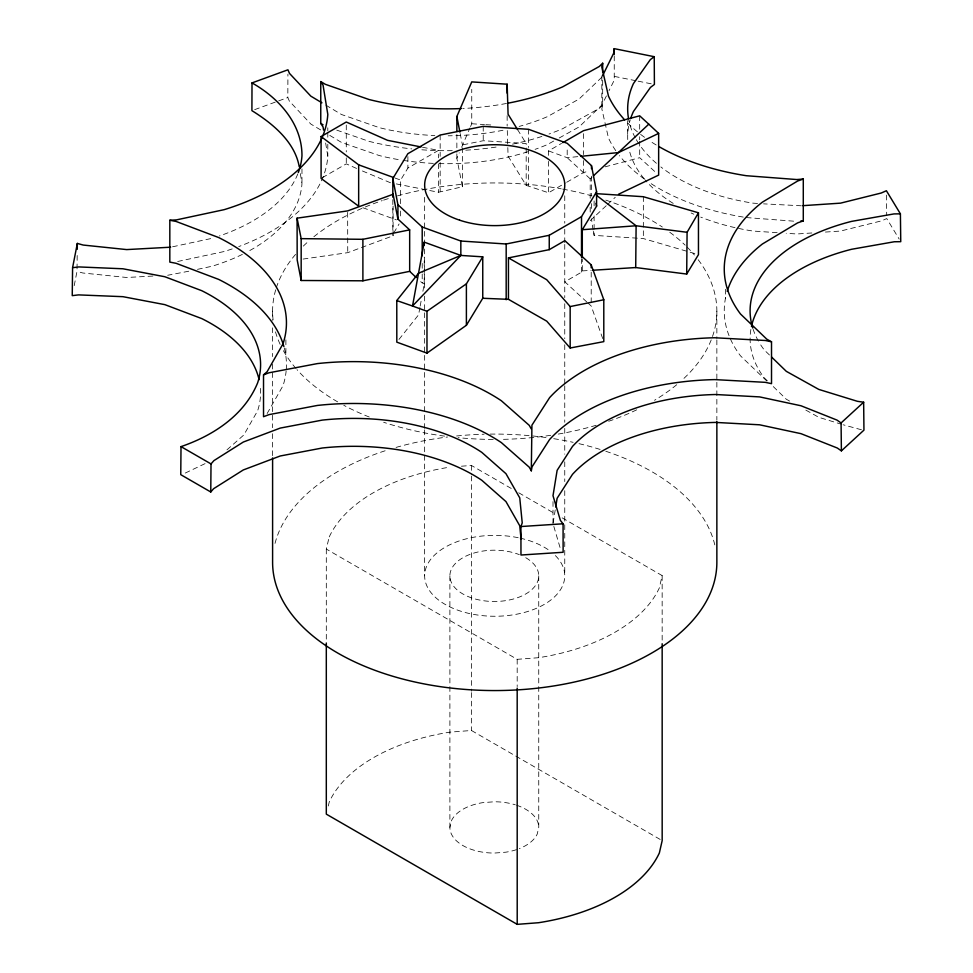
<?xml version="1.0" encoding="UTF-8"?>
<svg xmlns="http://www.w3.org/2000/svg" width="973" height="973" viewBox="0 0 973 973"><rect width="100%" height="100%" fill="white"/><g stroke="black" fill="none" stroke-linecap="round" stroke-linejoin="round"><path stroke-width="0.73" stroke-dasharray="4.87 3.65" d="M320.652 129.932L310.825 124.045L289.37 101.119L287.826 97.543L287.911 74.179M74.203 285.648L77.001 271.37L77.208 253.722M614.243 55.96L614.243 80.175L609.025 90.671M553.102 523.024L555.23 509.913M419.922 307.48L418.572 314.826L398.699 339.784M420.19 306.009L421.54 298.65M422.89 291.292L424.228 283.946L424.228 257.067M615.775 150.681A194.941 112.552 0 0 1 608.466 137.984L601.825 108.854L602.676 105.084L602.676 79.677M516.529 849.636A44.43 25.651 0 0 1 505.814 852.19L494.32 853.066A44.43 25.651 0 0 1 449.891 827.415L451.411 820.786A44.43 25.651 0 0 1 482.827 802.64L494.32 801.776A44.43 25.651 0 0 1 515.276 804.805M538.738 575.846L538.75 827.415L537.23 834.056A44.43 25.651 0 0 1 519.339 848.614M562.175 517.867L662.151 575.59L659.341 587.923A170.871 98.662 0 0 1 538.519 657.712L517.186 659.329L326.308 549.064L329.215 536.865M328.29 805.985L329.275 801.898A170.871 98.662 0 0 1 450.098 732.122L471.455 730.492L660.862 839.845M396.303 183.909L438.47 192.253L462.406 186.78L456.86 158.344L459.244 152.81M461.628 147.276L469.959 127.901M470.555 126.526L471.747 123.753L471.747 89.37M606.422 95.926L601.849 105.108L579.069 126.94L558.757 138.239M267.137 413.537L283.046 385.624A194.941 112.552 0 0 0 286.135 371.017M393.797 232.888L399.1 223.96M400.608 203.685L400.608 180.066L407.894 168.049L438.47 150.389L438.47 157.869M586.816 301.995L564.839 281.817L581.513 272.185L582.304 270.908L582.304 259.134M601.849 77.208L579.069 99.039L547.276 116.711A169.083 97.616 0 0 1 519.144 126.429M602.676 105.084L599.283 108.344L562.637 128.728A194.941 112.552 0 0 1 549.027 134.031M590.197 220.676L606.532 205.437M607.626 204.427L615.24 197.312M590.197 198.261L590.197 178.825L592.375 176.806M226.977 449.83L243.846 434.955L257.638 410.752A169.083 97.616 0 0 0 260.119 385.308M322.294 177.706L346.279 163.865L358.672 169.363M548.529 155.388L548.529 150.912L561.506 143.42M507.286 130.564L508.076 156.118L526.186 185.369L548.529 192.763L565.398 183.021M566.687 182.279L583.557 172.537L589.322 171.005M553.661 141.073L547.288 144.624A169.083 97.616 0 0 1 535.077 149.356M205.072 463.635L183.629 473.827M303.126 259.061L347.738 252.664L393.092 235.77L393.092 206.13M254.671 109.633L287.826 97.543M605.145 166.821L639.687 157.687L656.459 173.085M172.61 246.777L212.017 238.336M177.67 261.482L224.094 251.533A194.941 112.552 0 0 0 232.936 248.662M188.774 271.224L167.672 275.274M197.495 269.351L212.017 266.249A169.083 97.616 0 0 0 245.512 252.81M462.406 186.78L462.406 144.928L483.228 140.72L526.186 143.518L526.186 146.497M577.767 156.641L567.198 157.699L548.529 150.912M461.433 466.213L471.394 465.459L513.501 489.76M801.29 205.777L763.562 203.856M811.847 232.973L796.765 233.982L786.196 233.277M825.432 232.061L840.526 231.051L881.647 220.835L886.744 218.572L899.198 239.115M582.304 270.908L591.207 270.348M152.87 276.064L126.685 277.487L82.839 272.999L77.001 271.37M471.747 123.753L484.481 124.58M485.892 124.678L494.393 125.225M593.323 231.306L594.114 235.369L643.348 238.567L695.561 253.795M757.529 203.454L752.993 203.15A169.083 97.616 0 0 1 660.862 166.942M777.147 232.669L752.993 231.051A169.083 97.616 0 0 1 736.488 227.962M746.303 217.563L796.765 221.406M861.458 429.774L843.299 424.812M422.477 147.227L438.47 150.389M390.477 182.766L360.046 169.971M614.364 76.405L636.61 80.868M638.093 81.173L651.436 83.848M841.864 424.374L818.78 417.308L805.109 409.694M336.743 130.127L368.925 141.328A194.941 112.552 0 0 0 411.761 148.881M395.014 178.035L400.608 180.066M362.844 207.711L396.412 219.886M420.64 281.696L424.228 283.946M789.577 401.071L786.306 399.234L772.635 385.965M518.755 492.8L555.595 514.072M325.846 105.145L341.45 114.498L379.263 127.645A169.083 97.616 0 0 0 434.822 135.539M329.75 135.381L341.45 142.399L379.263 155.546A169.083 97.616 0 0 0 400.803 159.998M590.197 178.825L567.198 157.699L567.198 147.628M587.911 303.004L591.207 306.033L603.284 340.197M766.785 381.027L740.514 355.863A194.941 112.552 0 0 1 726.417 294.114M769.473 354.999L764.206 349.903A169.083 97.616 0 0 1 759.171 342.399M767.369 380.857L764.219 377.804A169.083 97.616 0 0 1 750.901 329.312M517.527 129.531L526.186 143.518M553.832 526.429L560.448 548.906M392.824 234.457L393.092 235.77M593.056 229.956L591.475 218.803M460.193 133.556L462.406 144.928M325.651 142.995L327.804 156.239A194.941 112.552 0 0 1 238.726 246.583M300.353 173.608L301.971 183.581A169.083 97.616 0 0 1 248.018 251.496M886.452 195.123L886.707 215.641M347.653 212.394L347.738 252.664M471.394 465.459L471.406 474.544M471.406 476.065L471.455 691.122M471.455 692.63L471.455 730.492M725.481 289.285L725.481 298.261M716.858 311.19L716.858 338.422M716.858 339.93L716.858 380.784M716.858 382.292L716.858 420.117M662.151 575.59L662.163 642.229M643.348 196.716L643.348 238.567M639.687 115.823L639.687 130.771M639.687 136.755L639.687 139.747M639.687 141.243L639.687 157.687M627.67 120.603L627.67 136.755M601.825 75.967L601.825 108.854M594.114 200.985L594.114 206.969M594.114 215.933L594.114 235.369M591.475 176.259L591.475 196.011M591.475 203.612L591.475 209.682M591.207 272.221L591.207 303.102M590.197 207.225L590.197 213.196M583.557 133.666L583.557 154.598M583.557 160.569L583.557 172.537M581.513 258.684L581.513 272.185M564.754 195.804L564.754 223.17M564.754 229.251L564.754 242.934M564.754 244.454L564.754 297.653M564.754 303.734L564.754 338.689M564.754 344.77L564.754 384.286M564.754 385.807L564.754 422.294M564.754 428.375L564.754 454.209M564.754 461.81L564.754 481.574M564.754 490.696L564.754 575.809M553.005 501.594L553.005 523.62M548.529 161.372L548.529 192.763M528.558 129.3L528.558 147.531M528.558 149.051L528.558 185.527M526.186 147.993L526.186 185.369M517.186 659.329L517.186 686.597M507.152 115.592L507.152 126.052M483.228 126.344L483.228 140.72M456.86 134.432L456.86 152.372M456.86 153.868L456.86 158.344M449.891 575.846L449.891 827.415M440.161 135.052L440.161 156.325M440.161 162.406L440.161 191.267M438.47 163.853L438.47 192.253M424.642 197.324L424.642 241.413M424.642 249.003L424.642 290.051M424.642 296.133L424.642 311.324M424.642 312.844L424.642 353.892M424.642 355.413L424.642 428.375M424.642 429.896L424.642 575.809M422.209 263.403L422.209 272.501M422.209 274.009L422.209 283.107M407.894 156.556L407.894 168.049M400.608 211.068L400.608 218.451M392.824 199.696L392.824 231.428M346.279 124.994L346.279 151.91M346.279 157.881L346.279 163.865M327.804 127.84L327.804 130.832M327.804 132.328L327.804 138.3M327.804 144.284L327.804 156.239M326.308 549.064L326.308 641.462M301.971 168.901L301.971 183.581M285.892 339.845L285.892 356.288M272.598 311.19L272.598 320.263M272.598 327.828L272.598 356.58M272.598 364.145L272.598 427.682M272.598 433.727L272.598 456.422M516.529 805.206A44.43 25.651 0 0 1 538.75 827.415M555.376 555.583A70.056 40.452 0 0 1 510.861 615.167A70.056 40.452 0 0 1 424.763 573.462A70.056 40.452 0 0 1 518.645 537.801M520.081 538.118A70.056 40.452 0 0 1 550.28 551.192M525.736 557.699A44.43 25.651 0 0 1 508.465 600.159A44.43 25.651 0 0 1 450.304 572.343A44.43 25.651 0 0 1 519.327 554.646M698.188 259.73A222.136 128.241 0 0 1 683.131 379.129M676.709 384.724A222.136 128.241 0 0 1 654.488 400.292M636.67 409.84A222.136 128.241 0 0 1 608.709 421.26M596.181 425.274A222.136 128.241 0 0 1 556.714 434.347M550.754 435.296A222.136 128.241 0 0 1 500.791 439.395M493.214 439.431A222.136 128.241 0 0 1 458.125 437.68M444.6 436.135A222.136 128.241 0 0 1 383.654 422.258M369.241 417.016A222.136 128.241 0 0 1 343.773 405.279M337.655 401.873A222.136 128.241 0 0 1 297.033 369.679M296.023 368.524A222.136 128.241 0 0 1 282.632 349.307M280.163 344.381A222.136 128.241 0 0 1 275.018 330.115M273.109 319.91A222.136 128.241 0 0 1 275.833 289.37M276.271 287.935A222.136 128.241 0 0 1 296.023 253.856M303.321 246.108A222.136 128.241 0 0 1 309.463 240.44M313.865 236.743A222.136 128.241 0 0 1 382.194 200.62M383.654 200.122A222.136 128.241 0 0 1 389.103 198.37M397.483 195.889A222.136 128.241 0 0 1 561.214 188.823M562.71 189.103A222.136 128.241 0 0 1 591.961 195.889M605.79 200.122A222.136 128.241 0 0 1 662.333 227.025M669.752 232.231A222.136 128.241 0 0 1 685.15 245.16M687.096 247.069A222.136 128.241 0 0 1 694.418 255.023M275.018 543.396A222.136 128.241 0 0 1 387.728 449.927M396.072 447.41A222.136 128.241 0 0 1 447.58 436.999M456.605 435.977A222.136 128.241 0 0 1 484.08 434.226M490.173 434.104A222.136 128.241 0 0 1 547.811 437.789M553.722 438.677A222.136 128.241 0 0 1 573.121 442.326M578.996 443.664A222.136 128.241 0 0 1 600.341 449.502M605.79 451.253A222.136 128.241 0 0 1 715.119 546.303M329.251 536.889A170.871 98.662 0 0 1 450.073 467.101M656.191 144.977A194.941 112.552 0 0 1 649.587 140.805M644.54 137.302A194.941 112.552 0 0 1 638.568 132.766M637.424 131.842A194.941 112.552 0 0 1 627.938 123.267M506.495 103.466A194.941 112.552 0 0 1 462.771 108.49M743.263 217.076A194.941 112.552 0 0 1 649.587 182.656M644.54 179.166A194.941 112.552 0 0 1 619.448 155.631M541.888 136.439A194.941 112.552 0 0 1 512.345 144.174M496.06 147.081A194.941 112.552 0 0 1 465.739 150.183M452.275 150.669A194.941 112.552 0 0 1 419.29 149.587M284.274 347.957A194.941 112.552 0 0 1 286.257 369.533M758.429 341.122A169.083 97.616 0 0 1 753.163 329.361M656.41 163.294A169.083 97.616 0 0 1 639.711 145.026M638.896 143.822A169.083 97.616 0 0 1 635.928 138.993M635.26 137.777A169.083 97.616 0 0 1 628.813 120.178M502.968 130.26A169.083 97.616 0 0 1 448.164 135.794M297.762 173.972A169.083 97.616 0 0 1 219.399 235.953M735.004 227.633A169.083 97.616 0 0 1 700.742 217.113M693.822 214.206A169.083 97.616 0 0 1 691.134 212.99M673.219 203.406A169.083 97.616 0 0 1 645.135 179.956M644.162 178.801A169.083 97.616 0 0 1 629.117 149.501M627.743 139.577A169.083 97.616 0 0 1 630.249 119.788M527.938 151.739A169.083 97.616 0 0 1 439.261 163.598M433.35 163.379A169.083 97.616 0 0 1 402.287 160.241"/><path stroke-width="1.46" d="M321.941 102.81L310.825 96.145L289.48 73.389L287.935 69.801L252.007 82.912L251.91 110.642C272.476 123.413 294.855 141.717 299.246 166.797M259.098 379.689A169.083 97.616 0 0 0 201.8 318.609L164.863 304.646L122.939 296.68L78.533 294.892L72.245 295.646L72.586 267.697L78.862 266.93L122.939 268.779L164.863 276.746L201.788 290.708A169.083 97.616 0 0 1 257.638 382.851C244.332 415.374 213.111 435.624 181.014 446.619L180.759 474.666L210.764 491.985L213.646 488.677L243.323 469.935L280.248 455.984L322.185 448.018A169.083 97.616 0 0 1 481.781 480.261L505.96 501.582L519.752 525.785L521.09 539.346M210.764 491.985L211.019 463.926L213.914 460.618L243.323 442.034L280.248 428.084L322.185 420.117A169.083 97.616 0 0 1 481.781 452.36L505.96 473.681L519.752 497.884L522.233 522.915L520.92 526.539L520.969 555.024L563.124 552.275L563.075 523.79L560.399 520.421L553.005 495.719L557.128 470.348L572.477 446.449A169.083 97.616 0 0 1 715.654 394.515L759.597 396.899L800.986 405.765L836.987 420.093L841.073 422.951L841.39 450.864L837.291 448.018L800.986 433.666L759.597 424.8L715.654 422.416A169.083 97.616 0 0 0 572.477 474.362L557.128 498.249L555.705 506.994M595.598 193.603L643.348 196.716L698.456 212.795L698.456 254.646L686.695 274.058L635.71 267.551L636.111 225.772L596.51 195.354M686.695 274.058L687.084 232.292L698.456 212.795M77.256 249.307L77.329 243.42L83.167 245.05L126.685 249.587L170.628 247.203M630.699 118.378A169.083 97.616 0 0 1 633.435 111.494L650.499 87.375L654.403 84.444L654.233 56.689L614.194 48.65L614.072 52.408L602.494 75.906M531.307 470.81L531.927 425.177L549.623 397.629A194.941 112.552 0 0 1 714.681 337.753L765.35 340.489L771.516 341.815L771.516 383.666L765.35 382.34L714.681 379.604A194.941 112.552 0 0 0 549.623 439.48L531.927 467.028L531.307 470.81L529.251 467.198L501.375 442.618A194.941 112.552 0 0 0 317.368 405.449L269.034 414.632L263.525 416.712L263.525 374.86L267.137 371.674L283.046 343.773A194.941 112.552 0 0 0 218.657 237.534L176.077 221.443L169.825 220.263L169.825 262.114L176.077 263.294L218.657 279.397A194.941 112.552 0 0 1 283.897 346.57M424.228 242.143L412.516 306.021L426.977 311.275L466.395 283.836L482.754 256.836L460.837 255.425L424.228 242.143L424.228 245.123M72.586 267.697L77.329 243.42M507.967 103.187A194.941 112.552 0 0 0 562.637 86.865L599.283 66.492L602.676 63.233L601.825 67.003L608.466 96.132A194.941 112.552 0 0 0 624.593 119.788M456.86 131.44L456.86 116.492L471.747 81.902L507.152 84.201L508.076 114.267L517.527 129.531M392.824 196.68L392.824 178.546L407.894 153.673L440.161 135.052L483.228 126.344L528.558 129.3L567.198 143.311L591.475 165.617L596.583 191.79L596.583 206.167L582.292 229.713L582.304 257.663M392.824 178.546L397.933 204.719L422.209 227.025L460.837 241.036L460.837 255.425L418.536 273.231L396.777 300.56L396.814 342.155L426.977 353.126L466.395 325.274L482.754 298.273L482.754 256.836M460.837 241.036L506.179 243.992L549.246 235.284L581.513 216.663L596.583 191.79M460.837 255.425L412.516 306.021L396.777 300.56M618.512 194.259L658.648 175.104L658.648 133.398L648.784 124.179L593.469 175.797M841.073 422.951L863.647 402.214L857.42 401.314L818.78 389.407L786.306 371.333L771.577 357.042M841.39 450.864L863.951 430.127L863.647 402.214M654.233 56.689L650.329 59.621L633.435 83.593A169.083 97.616 0 0 0 628.546 118.755M321.09 136.548L358.66 164.838L358.66 206.191L321.09 178.412L321.09 136.548L346.279 122.014L387.57 140.331L421.017 146.947M562.795 142.666L583.557 130.674L639.687 115.823L648.784 124.179M508.441 299.331L508.441 257.894L549.246 249.66L564.839 240.647L591.207 264.875L603.795 299.769L603.795 341.632L570.166 348.006L546.729 321.151L508.441 299.331L482.754 298.273M658.648 133.398L618.512 152.566L580.784 156.337M263.525 374.86L269.034 372.781L317.368 363.598A194.941 112.552 0 0 1 501.375 400.767L529.251 425.347L531.307 428.959M409.669 271.358L409.669 229.871L397.933 219.083L393.092 194.272L347.641 210.898L297.081 218.159L297.179 259.913L301.168 280.492L362.893 280.808L409.669 271.358L416.249 277.56M727.208 291.353A194.941 112.552 0 0 1 762.346 244.028L797.653 222.866L803.284 220.907L803.284 179.056L797.653 181.014L762.346 202.177A194.941 112.552 0 0 0 740.514 314.011L766.785 339.176L771.516 341.815M297.081 218.159L301.168 238.64L362.893 239.309L409.669 229.871M508.441 257.894L546.729 279.713L570.166 306.568L603.795 299.769M326.308 642.971L326.308 814.146L517.21 924.35L538.543 922.72A170.871 98.662 0 0 0 659.366 852.944L662.175 840.611L662.163 643.737M803.284 179.056L796.765 179.543L746.303 175.712A194.941 112.552 0 0 1 658.916 146.582M800.67 221.102L803.284 220.907M582.292 229.713L636.111 225.772L687.084 232.292M802.798 205.668L840.526 203.15L881.307 192.995L886.391 190.732L900.402 213.841L900.755 241.681L894.333 241.754L851.57 249.283A169.083 97.616 0 0 0 751.46 326.429M520.92 526.539L563.075 523.79M592.691 270.251L635.71 267.551M169.825 220.263L176.381 219.898L224.094 209.682A194.941 112.552 0 0 0 327.804 114.388L323.06 85.138L320.762 81.574L320.762 123.425L323.06 126.989L323.571 130.139M900.402 213.841L893.992 213.914L851.57 221.382A169.083 97.616 0 0 0 752.737 328.047M358.66 164.838L393.615 177.524M252.007 82.912C278.533 97.884 302.056 123.571 301.971 155.68A169.083 97.616 0 0 1 298.297 172.586M181.014 446.619L211.019 463.926M320.762 81.574L325.335 84.31L368.925 99.477A194.941 112.552 0 0 0 461.275 108.55M320.762 123.425L323.048 124.799M596.035 203.357L596.583 206.167M456.86 116.492L459.913 132.133M614.194 48.65L614.231 54.488M716.858 421.625L716.858 562.321A222.136 128.241 0 0 1 494.722 690.562A222.136 128.241 0 0 1 272.598 562.321L272.598 457.93M602.676 63.233L602.676 72.197M591.475 165.617L591.475 168.657M591.207 264.875L591.207 267.818M581.513 216.663L581.513 257.176M570.166 306.568L570.166 348.006M549.246 235.284L549.246 249.66M517.186 688.106L517.21 924.35M507.152 84.201L507.152 93.177M506.179 243.992L506.179 299.769M466.395 283.836L466.395 325.274M426.977 311.275L426.977 353.126M422.209 227.025L422.209 255.826M397.933 204.719L397.933 219.083M393.092 194.272L393.092 197.239M362.893 239.309L362.893 280.808M301.168 238.64L301.168 280.492M459.67 220.202A70.056 40.452 0 0 0 564.754 185.174A70.056 40.452 0 0 0 459.67 150.146A70.056 40.452 0 0 0 459.67 220.202"/></g></svg>
